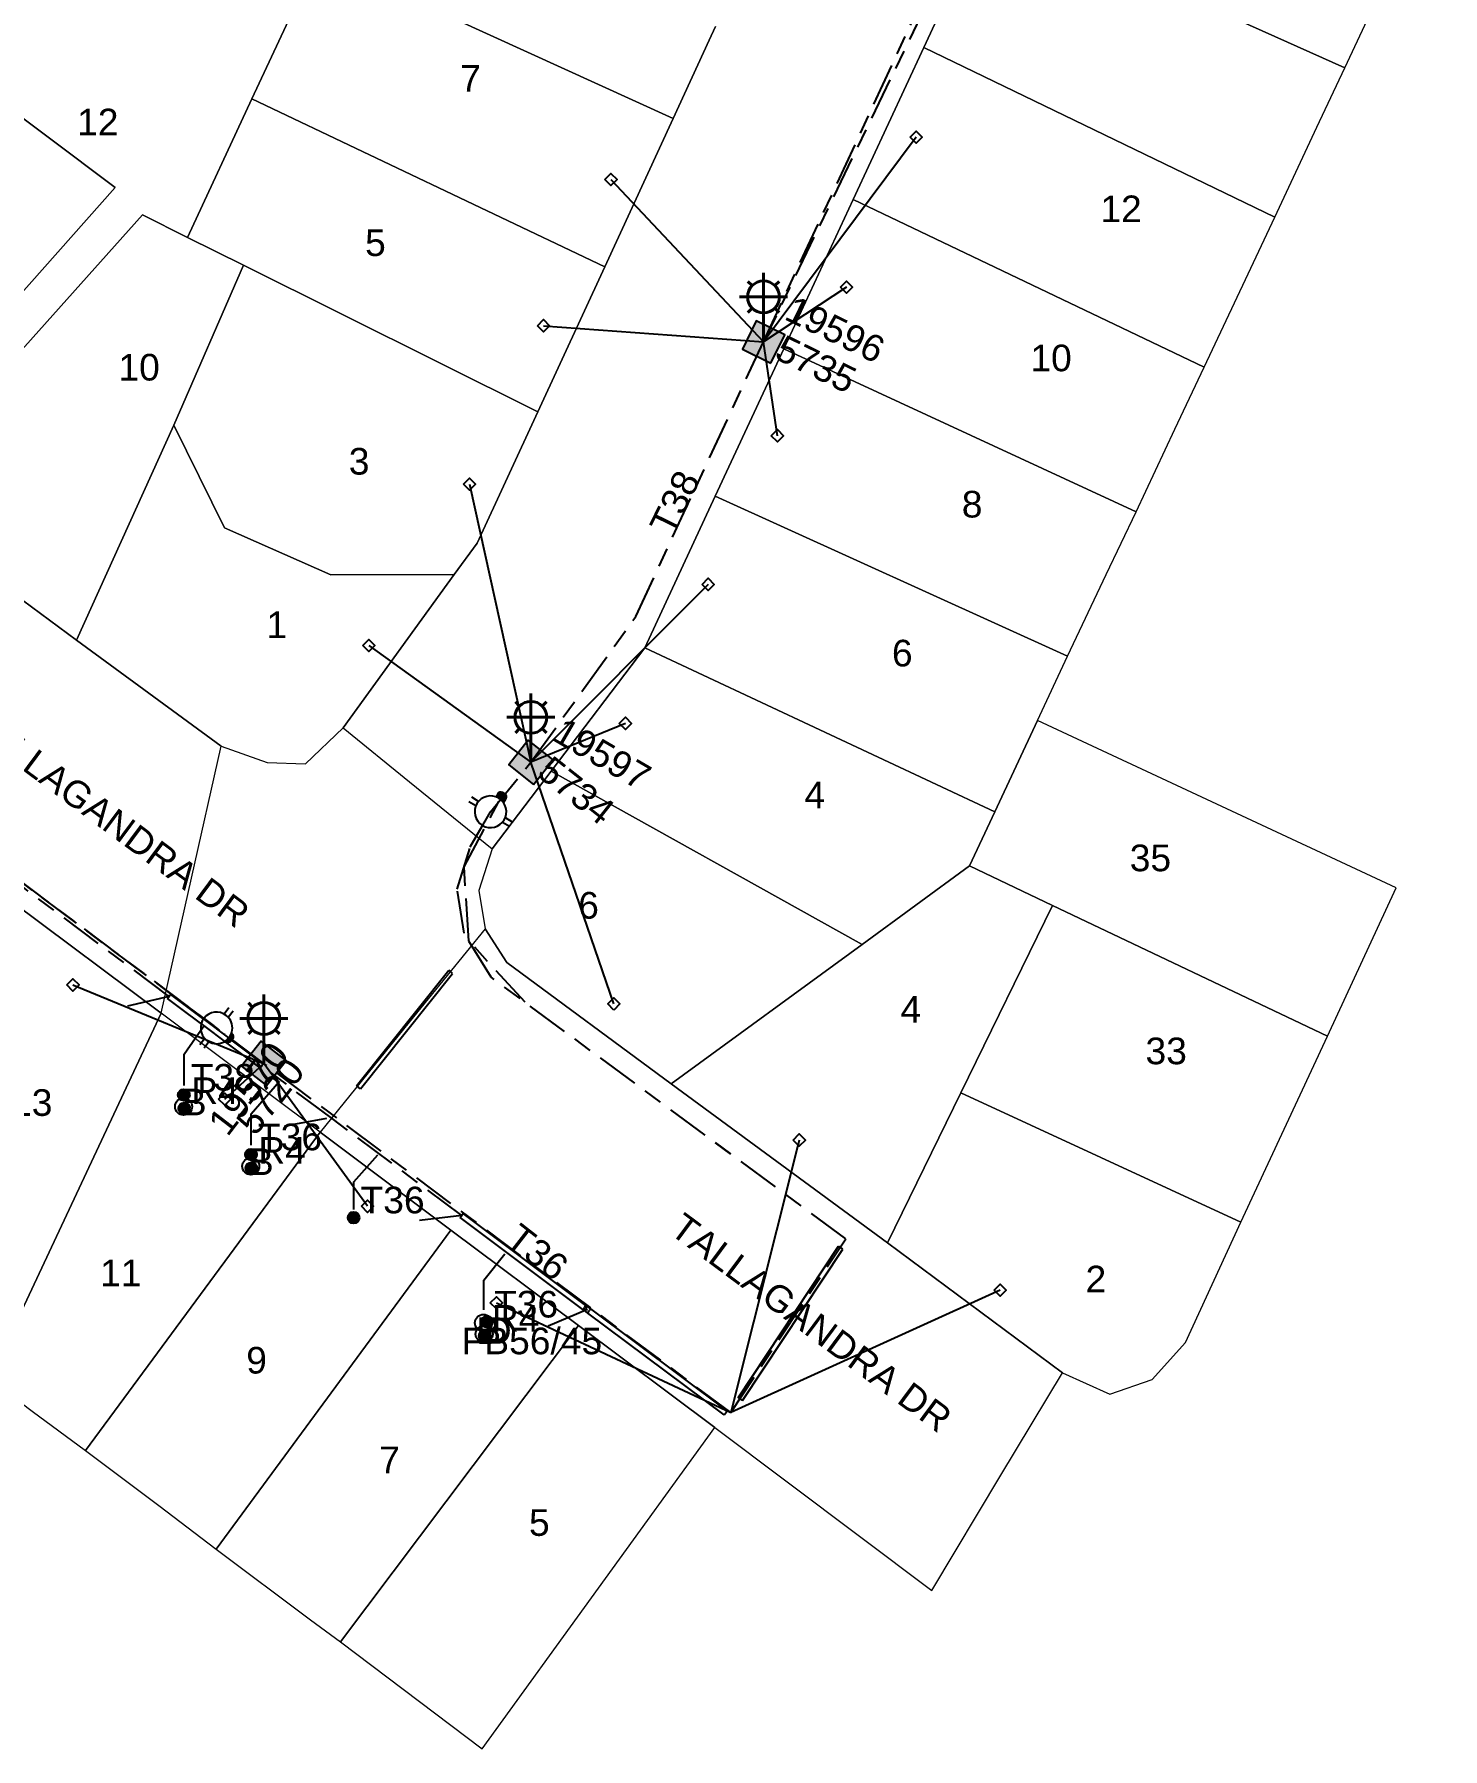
# Model space of a CAD drawing. Header units: metres. Extents: x 301341 to 310479, y 6262403 to 6265281.
# Drawn here: x 303646.1 to 303778.4, y 6264126.8 to 6264287.8 of the extents above; entities that cross this region are included whole.
import ezdxf
from ezdxf.enums import TextEntityAlignment as Align

# ---------------------------------------------------------------- set-up
doc = ezdxf.new("R2010")
doc.units = ezdxf.units.M
doc.linetypes.add('Cable Exist UG', pattern=[8.2, 4, -1.2, 1.8, -1.2])
doc.layers.get('0').update_dxf_attribs({"color": 6})
doc.layers.add('Cadastre Land Parcels_SP_EXT', color=9, linetype='Continuous', lineweight=5)
doc.layers.add('Cadastre Roads_SP_EXT', color=9, linetype='Continuous', lineweight=5)
for name, color, linetype in [('Duct_SP_EXT', 7, 'Continuous'), ('Equip_LV_EXT', 7, 'Continuous'), ('Equip_SL_EXT', 7, 'Continuous'), ('Equip_SP_SL_EXT', 7, 'Continuous'), ('Mains_LV_EXT', 7, 'Continuous'), ('Mains_SL_EXT', 7, 'Continuous'), ('Services_SP_EXT', 7, 'Continuous'), ('SupportsUG_SP_LV_SL_EXT', 7, 'Continuous'), ('Trench_SP_EXT', 7, 'Continuous')]:
    doc.layers.add(name, color=color, linetype=linetype)
doc.styles.add('COLUMN_LABEL', font='arial.ttf')
doc.styles.add('iecARIAL', font='arial.ttf', dxfattribs={"height": 2})
doc.styles.add('POLE_LABEL', font='arial.ttf')
doc.styles.get("Standard").update_dxf_attribs({"font": 'arial.ttf'})

# ---------------------------------------------------------------- blocks, each defined once
blk = doc.blocks.new('COLUMN_EXT')
blk.add_hatch(color=256).paths.add_polyline_path([(-1.49, 1.48), (-1.49, -1.49), (1.48, -1.49), (1.48, 1.48)])
blk.add_lwpolyline([(-1.49, -1.49), (1.48, -1.49), (1.48, 1.48), (-1.49, 1.48)], close=True)
for tag, height, style, flags, p in [('ASSET_NUM', 2.5, 'COLUMN_LABEL', 8, (2, 2)), ('STRUCTURE_PLANT_NUMBER', 0.2, 'POLE_LABEL', 9, (1.81, 0.03)), ('STREET_CODE', 0.2, 'COLUMN_LABEL', 9, (1.81, -0.2))]:
    blk.add_attdef(tag, text='', height=height, dxfattribs=dict(style=style, flags=flags)).set_placement(p, align=Align.MIDDLE_LEFT)
at = {"flags": 9}
for tag, p in [('COLUMN_TYPE', (1.81, -0.4)), ('OWNED_BY', (1.81, -0.6)), ('STATE', (1.81, -0.8)), ('USAGE', (1.81, -1)), ('STREETNAME', (1.81, -1.6)), ('LEGEND', (1.81, -1.2)), ('LOCATION', (1.81, -1.4)), ('SUBURB', (1.81, -1.8)), ('NOTES', (1.81, -2))]:
    blk.add_attdef(tag, text='', height=0.2, dxfattribs=at).set_placement(p, align=Align.MIDDLE_LEFT)
at = {"flags": 1}
blk.add_attdef('Z', (1.81, -2.35), '', height=0.2, dxfattribs=at)
blk = doc.blocks.new('DUCT_EXT')
blk.add_circle((0, 0.8), 0.8)
at = {"flags": 1}
blk.add_attdef('Z', (0, 0), '', height=0.2, dxfattribs=at)
at = {"flags": 9}
for tag, p in [('DUCT_CODE', (0, 0)), ('XSECT_TYPE', (0, -0.2)), ('STATE', (0, -0.6)), ('FB_REFERENCE', (0, -0.4)), ('NOTES', (0, -0.8))]:
    blk.add_attdef(tag, text='', height=0.2, dxfattribs=at).set_placement(p, align=Align.MIDDLE_LEFT)
blk = doc.blocks.new('SL_LANTERN_EXT')
at = {"lineweight": 40}
for p, q in [((0, 1.97), (0, 6.47)), ((-1.46, 5.68), (-1.06, 5.28)), ((1.46, 5.68), (1.06, 5.28)), ((-2.25, 4.22), (2.25, 4.22)), ((-1.46, 2.76), (-1.06, 3.16)), ((0, 0), (0, 2.72)), ((1.46, 2.76), (1.06, 3.16))]:
    blk.add_line(p, q, dxfattribs=at)
blk.add_circle((0, 4.22), 1.5, dxfattribs=at)
at = {"style": 'iecARIAL', "flags": 8}
blk.add_attdef('ASSET_NUM', (1.5, 1.5), '', height=2.5, dxfattribs=at)
for tag, p, height, flags in [('OPERATING_VOLTAGE', (0.98, -1.65), 0.2, 9), ('CONSTRUCTED_VOLTAGE', (0.98, -0.65), 0.2, 9), ('CONTROL_TYPE', (0.98, -0.85), 0.2, 9), ('LANTERN_PURPOSE', (0.98, -1.05), 0.2, 9), ('LANTERN_TYPE', (0.98, -1.25), 0.2, 9), ('NO_PHASES', (0.98, -1.45), 0.2, 9), ('LNUMBER', (2.18, -3.25), 2.5, 8), ('ORIENTATION', (0.98, -1.85), 0.2, 9), ('OWNED_BY', (0.98, -2.05), 0.2, 9), ('STATE', (0.98, -2.25), 0.2, 9), ('USAGE', (0.98, -2.45), 0.2, 9), ('CEXIST', (0.98, -2.65), 0.2, 9), ('CNEW', (0.98, -2.85), 0.2, 9), ('CNUMBER', (0.98, -3.05), 0.2, 9), ('CREMOVE', (0.98, -3.25), 0.2, 9), ('CREPLACE', (0.98, -3.45), 0.2, 9), ('LKINGHEIGHT', (0.98, -3.65), 0.2, 9), ('LBRACKET', (0.98, -3.85), 0.2, 9), ('LBRACKETVOCAB', (0.98, -4.05), 0.2, 9), ('LCATEGORY', (0.98, -4.25), 0.2, 9), ('LCHARGE1', (0.98, -4.45), 0.2, 9), ('LCHARGE1PERCENT', (0.98, -4.65), 0.2, 9), ('LCHARGE2', (0.98, -4.85), 0.2, 9), ('LCHARGE2PERCENT', (0.98, -5.05), 0.2, 9), ('LCHARGE3', (0.98, -5.25), 0.2, 9), ('LCHARGE3PERCENT', (0.98, -5.45), 0.2, 9), ('LEXIST', (0.98, -5.65), 0.2, 9), ('LLAMP', (0.98, -5.85), 0.2, 9), ('LLAMPVOCAB', (0.98, -6.05), 0.2, 9), ('LMAST', (0.98, -6.25), 0.2, 9), ('LMASTVOCAB', (0.98, -6.45), 0.2, 9), ('LNEW', (0.98, -6.65), 0.2, 9), ('LANTNUMBER', (0.98, -6.85), 0.2, 9), ('LOUTREACH', (0.98, -7.25), 0.2, 9), ('LOUTREACHVOCAB', (0.98, -7.45), 0.2, 9), ('LRATECODE', (0.98, -7.65), 0.2, 9), ('LREMOVE', (0.98, -7.85), 0.2, 9), ('LREPLACE', (0.98, -8.05), 0.2, 9), ('STREETNAME', (0.98, -9.25), 0.2, 9), ('SUBURB', (0.98, -9.45), 0.2, 1), ('LTYPE', (0.98, -8.25), 0.2, 9), ('LTYPEVOCAB', (0.98, -8.45), 0.2, 9), ('LEGEND', (0.98, -8.65), 0.2, 9), ('LOCATION', (0.98, -8.85), 0.2, 9), ('NOTES', (0.98, -9.05), 0.2, 9)]:
    blk.add_attdef(tag, p, '', height=height, dxfattribs=dict(flags=flags))
blk = doc.blocks.new('CCP_EXT')
at = {"flags": 9}
for tag, p in [('LIFE_SUPPORT', (0, -1.6)), ('STATE', (0, -1.8)), ('NOTES', (0, -2))]:
    blk.add_attdef(tag, text='', height=0.2, dxfattribs=at).set_placement(p, align=Align.MIDDLE_LEFT)
blk.add_wipeout([(0, 0.57), (0.57, 0), (0, -0.57), (-0.57, 0)])
blk.add_lwpolyline([(-0.57, 0), (0, 0.57), (0.57, 0), (0, -0.57), (-0.57, 0)])
at = {"flags": 1}
blk.add_attdef('Z', (0, 0), '', height=0.2, dxfattribs=at)
at = {"flags": 9}
for tag, p in [('CCP_TYPE', (0, 0)), ('CONSTRUCTED_VOLTAGE', (0, -0.2)), ('OPERATING_VOLTAGE', (0, -0.6)), ('ORIENTATION', (0, -0.8)), ('OWNED_BY', (0, -1)), ('NO_PHASES', (0, -0.4)), ('USAGE', (0, -1.2)), ('LEGEND', (0, -1.4))]:
    blk.add_attdef(tag, text='', height=0.2, dxfattribs=at).set_placement(p, align=Align.MIDDLE_LEFT)
blk = doc.blocks.new('SL_STJ_EXT')
h = blk.add_hatch(color=256)
edge = h.paths.add_edge_path()
edge.add_ellipse((-0.59, 0.13), major_axis=(0.226, 0.226), ratio=1, start_angle=45, end_angle=135)
edge.add_line((-0.91, 0.13), (-0.91, -0.13))
edge.add_ellipse((-0.59, -0.13), major_axis=(0.226, 0.226), ratio=1, start_angle=135, end_angle=225)
edge.add_line((-0.59, -0.45), (0.59, -0.45))
edge.add_ellipse((0.59, -0.13), major_axis=(-0.226, 0.226), ratio=1, start_angle=135, end_angle=225)
edge.add_line((0.91, -0.13), (0.91, 0.13))
edge.add_ellipse((0.59, 0.13), major_axis=(-0.226, 0.226), ratio=1, start_angle=225, end_angle=315)
edge.add_line((0.59, 0.45), (-0.59, 0.45))
blk.add_lwpolyline([(-0.91, 0.13), (-0.91, -0.13, 0.414214), (-0.59, -0.45), (0.59, -0.45, 0.414214), (0.91, -0.13), (0.91, 0.13, 0.414214), (0.59, 0.45), (-0.59, 0.45, 0.414214)], format="xyb", close=True)
at = {"flags": 1}
blk.add_attdef('Z', (0, 0), '', height=0.2, dxfattribs=at)
at = {"flags": 9}
for tag, p in [('ORIENTATION', (0, 0)), ('USAGE', (0, -0.2)), ('LEGEND', (0, -0.4)), ('NOTES', (0, -0.6))]:
    blk.add_attdef(tag, text='', height=0.2, dxfattribs=at).set_placement(p, align=Align.MIDDLE_LEFT)
blk = doc.blocks.new('LV_UG_LINKS_OPEN_EXT')
for p, q in [((-0.25, 1.47), (-0.25, 2.22)), ((0.25, 1.47), (0.25, 2.22)), ((-0.25, -1.47), (-0.25, -2.22)), ((0.25, -1.47), (0.25, -2.22))]:
    blk.add_line(p, q)
at = {"flags": 9}
for tag, p in [('ACTUAL_STATUS', (0, 0)), ('CONSTRUCTED_VOLTAGE', (0, -0.2)), ('OPERATING_VOLTAGE', (0, -0.6)), ('ORIENTATION', (0, -0.8)), ('STATE', (0, -1)), ('SWITCH_TYPE', (0, -1.2)), ('NO_PHASES', (0, -0.4)), ('USAGE', (0, -1.4)), ('NOTES', (0, -1.6))]:
    blk.add_attdef(tag, text='', height=0.2, dxfattribs=at).set_placement(p, align=Align.MIDDLE_LEFT)
at = {"flags": 1}
blk.add_attdef('Z', (0, 0), '', height=0.2, dxfattribs=at)
blk.add_wipeout([(-0.25, 1.47), (-0.43, 1.43), (-0.61, 1.36), (-0.77, 1.28), (-0.93, 1.17), (-1.07, 1.05), (-1.19, 0.9), (-1.29, 0.75), (-1.38, 0.58), (-1.44, 0.4), (-1.48, 0.22), (-1.49, 0.03), (-1.49, -0.16), (-1.45, -0.34), (-1.4, -0.52), (-1.32, -0.69), (-1.23, -0.85), (-1.11, -1), (-0.98, -1.13), (-0.83, -1.24), (-0.66, -1.34), (-0.49, -1.41), (-0.31, -1.46), (-0.13, -1.49), (0.06, -1.49), (0.25, -1.47), (0.43, -1.43), (0.61, -1.36), (0.77, -1.28), (0.93, -1.17), (1.07, -1.05), (1.19, -0.9), (1.29, -0.75), (1.38, -0.58), (1.44, -0.4), (1.48, -0.22), (1.49, -0.03), (1.49, 0.16), (1.45, 0.34), (1.4, 0.52), (1.32, 0.69), (1.23, 0.85), (1.11, 1), (0.98, 1.13), (0.83, 1.24), (0.66, 1.34), (0.49, 1.41), (0.31, 1.46), (0.13, 1.49), (-0.06, 1.49)])
blk.add_lwpolyline([(0, -1.49, 1), (0, 1.49, 1)], format="xyb", close=True)
blk = doc.blocks.new('CABLE_LARGE_EXT')
h = blk.add_hatch(color=256)
edge = h.paths.add_edge_path()
edge.add_arc((0, 0.55), 0.55, 0, 360)
blk.add_circle((0, 0.55), 0.55)
at = {"flags": 1}
blk.add_attdef('Z', (0, 0), '', height=0.2, dxfattribs=at)
at = {"flags": 9}
for tag, p in [('COND_CODE', (0, 0)), ('STATE', (0, -0.4)), ('XSECT_SIZE', (0, -0.6)), ('FB_REFERENCE', (0, -0.2)), ('NOTES', (0, -0.8))]:
    blk.add_attdef(tag, text='', height=0.2, dxfattribs=at).set_placement(p, align=Align.MIDDLE_LEFT)

msp = doc.modelspace()

# ---------------------------------------------------------------- linework, layer by layer
at = {"layer": 'Cadastre Land Parcels_SP_EXT', "linetype": 'Continuous'}
for points in [[(303778.4, 6264304.24), (303750.44, 6264309.91), (303743.17, 6264308.1), (303743, 6264307.1), (303742.76, 6264306.11), (303742.43, 6264305.14), (303742.02, 6264304.2), (303741.53, 6264303.3), (303740.97, 6264302.44), (303740.35, 6264301.63), (303739.66, 6264300.88), (303738.9, 6264300.18), (303738.1, 6264299.55), (303737.24, 6264298.99), (303769.2, 6264284.67), (303772.75, 6264292.23), (303778.4, 6264304.24)], [(303769.2, 6264284.67), (303737.24, 6264298.99), (303736.42, 6264298.33), (303735.65, 6264297.6), (303734.94, 6264296.81), (303734.29, 6264295.98), (303733.71, 6264295.09), (303733.19, 6264294.17), (303732.75, 6264293.2), (303729.68, 6264286.56), (303762.64, 6264270.63), (303766.58, 6264279.1), (303769.2, 6264284.67)], [(303672.8, 6264295.08), (303669.91, 6264296.43), (303659.79, 6264295.62), (303629.99, 6264293.43), (303629.37, 6264291.63), (303641.26, 6264282.77), (303653.75, 6264273.41), (303629.49, 6264246.11), (303632.33, 6264244.07), (303656.3, 6264270.86), (303660.55, 6264268.74), (303666.57, 6264281.74), (303672.8, 6264295.08)], [(303706.15, 6264279.91), (303685.45, 6264289.33), (303672.8, 6264295.08), (303666.57, 6264281.74), (303699.73, 6264265.99), (303706.15, 6264279.91)], [(303762.64, 6264270.63), (303729.68, 6264286.56), (303723.05, 6264272.3), (303756, 6264256.57), (303759.87, 6264264.78), (303762.64, 6264270.63)], [(303629.49, 6264246.11), (303653.75, 6264273.41), (303641.26, 6264282.77), (303619.34, 6264253.61), (303629.49, 6264246.11)], [(303699.73, 6264265.99), (303666.57, 6264281.74), (303660.55, 6264268.74), (303665.78, 6264266.13), (303693.42, 6264252.35), (303699.73, 6264265.99)], [(303756, 6264256.57), (303723.05, 6264272.3), (303716.52, 6264258.28), (303749.6, 6264242.98), (303753.23, 6264250.74), (303756, 6264256.57)], [(303660.55, 6264268.74), (303656.3, 6264270.86), (303632.33, 6264244.07), (303650.11, 6264230.91), (303659.24, 6264251.1), (303665.78, 6264266.13), (303660.55, 6264268.74)], [(303693.42, 6264252.35), (303665.78, 6264266.13), (303659.24, 6264251.1), (303664.01, 6264241.48), (303674, 6264237.07), (303685.59, 6264237.09), (303687.73, 6264240.03), (303693.42, 6264252.35)], [(303749.6, 6264242.98), (303716.52, 6264258.28), (303710.09, 6264244.45), (303743.17, 6264229.42), (303746.79, 6264237.09), (303749.6, 6264242.98)], [(303685.59, 6264237.09), (303674, 6264237.07), (303664.01, 6264241.48), (303659.24, 6264251.1), (303650.11, 6264230.91), (303663.69, 6264220.96), (303668.03, 6264219.45), (303671.63, 6264219.31), (303675.16, 6264222.68), (303685.59, 6264237.09)], [(303743.17, 6264229.42), (303710.09, 6264244.45), (303703.47, 6264230.21), (303736.35, 6264214.81), (303740.35, 6264223.38), (303743.17, 6264229.42)], [(303736.35, 6264214.81), (303703.47, 6264230.21), (303694.67, 6264218.63), (303723.87, 6264202.36), (303733.95, 6264209.75), (303736.35, 6264214.81)], [(303774.02, 6264207.66), (303740.35, 6264223.38), (303736.35, 6264214.81), (303733.95, 6264209.75), (303741.77, 6264206), (303767.59, 6264193.76), (303774.02, 6264207.66)], [(303723.87, 6264202.36), (303694.67, 6264218.63), (303689.13, 6264211.33), (303687.9, 6264207.41), (303688.47, 6264203.82), (303690.53, 6264200.66), (303705.95, 6264189.27), (303723.87, 6264202.36)], [(303733.15, 6264188.41), (303741.77, 6264206), (303733.95, 6264209.75), (303723.87, 6264202.36), (303705.95, 6264189.27), (303726.25, 6264174.33), (303733.15, 6264188.41)], [(303658.06, 6264195.91), (303644.08, 6264206.36), (303629.71, 6264176.78), (303644.03, 6264165.99), (303658.06, 6264195.91)], [(303767.59, 6264193.76), (303741.77, 6264206), (303733.15, 6264188.41), (303759.45, 6264176.28), (303767.59, 6264193.76)], [(303672.99, 6264184.73), (303658.06, 6264195.91), (303644.03, 6264165.99), (303641.91, 6264161.56), (303645.96, 6264158.54), (303650.95, 6264154.83), (303672.99, 6264184.73)], [(303759.45, 6264176.28), (303733.15, 6264188.41), (303726.25, 6264174.33), (303742.7, 6264162.15), (303747.14, 6264160.14), (303751.11, 6264161.52), (303754.25, 6264164.98), (303759.45, 6264176.28)], [(303685.27, 6264175.54), (303672.99, 6264184.73), (303650.95, 6264154.83), (303657.83, 6264149.67), (303663.23, 6264145.58), (303685.27, 6264175.54)], [(303697.24, 6264166.59), (303685.27, 6264175.54), (303663.23, 6264145.58), (303672.07, 6264138.96), (303674.9, 6264136.88), (303697.24, 6264166.59)], [(303710.05, 6264157.01), (303697.24, 6264166.59), (303674.9, 6264136.88), (303688.21, 6264126.85), (303710.05, 6264157.01)]]:
    msp.add_lwpolyline(points, close=True, dxfattribs=at)
msp.add_lwpolyline([(303685.45, 6264289.33), (303706.15, 6264279.91), (303706.15, 6264279.91), (303709.52, 6264287.27), (303710.1, 6264288.55)], dxfattribs=at)
at = {"layer": 'Duct_SP_EXT'}
for p, q in [((303676.41, 6264189.09), (303685.06, 6264199.93)), ((303676.78, 6264188.79), (303685.43, 6264199.63)), ((303685.06, 6264199.93), (303685.25, 6264199.78)), ((303685.43, 6264199.63), (303685.25, 6264199.78)), ((303658.67, 6264197.28), (303658.82, 6264197.47)), ((303658.96, 6264197.66), (303658.82, 6264197.47)), ((303667.36, 6264190.77), (303667.51, 6264190.96)), ((303667.65, 6264191.15), (303667.51, 6264190.96)), ((303676.41, 6264189.09), (303676.59, 6264188.94)), ((303676.78, 6264188.79), (303676.59, 6264188.94)), ((303686.43, 6264177.09), (303686.29, 6264176.9)), ((303686.14, 6264176.71), (303686.29, 6264176.9)), ((303712.24, 6264159.8), (303721.67, 6264174.02)), ((303721.67, 6264174.02), (303721.87, 6264173.89)), ((303722.07, 6264173.76), (303721.87, 6264173.89)), ((303712.64, 6264159.53), (303722.07, 6264173.76)), ((303697.67, 6264168.09), (303697.81, 6264168.28)), ((303697.67, 6264168.09), (303697.81, 6264168.28)), ((303697.81, 6264167.98), (303697.67, 6264168.09)), ((303697.67, 6264168.09), (303697.67, 6264168.09)), ((303697.95, 6264168.47), (303697.81, 6264168.28)), ((303697.95, 6264168.47), (303697.81, 6264168.28)), ((303697.81, 6264167.98), (303697.95, 6264168.17)), ((303697.81, 6264167.98), (303697.95, 6264168.17)), ((303698.11, 6264167.75), (303697.81, 6264167.98)), ((303698.1, 6264168.37), (303697.95, 6264168.47)), ((303697.95, 6264168.47), (303697.95, 6264168.47)), ((303698.1, 6264168.37), (303697.95, 6264168.17)), ((303698.1, 6264168.37), (303697.95, 6264168.17)), ((303698.4, 6264168.14), (303698.1, 6264168.37)), ((303698.11, 6264167.75), (303698.26, 6264167.95)), ((303710.92, 6264158.18), (303698.11, 6264167.75)), ((303698.4, 6264168.14), (303698.26, 6264167.95)), ((303711.21, 6264158.56), (303698.4, 6264168.14)), ((303712.24, 6264159.8), (303712.44, 6264159.67)), ((303712.64, 6264159.53), (303712.44, 6264159.67)), ((303710.92, 6264158.18), (303711.07, 6264158.37)), ((303711.21, 6264158.56), (303711.07, 6264158.37))]:
    msp.add_line(p, q, dxfattribs=at)
for points in [[(303666.52, 6264183.5), (303666.52, 6264186.45), (303669.16, 6264189.51)], [(303688.37, 6264168.05), (303688.37, 6264170.83), (303690.33, 6264173.31)]]:
    msp.add_lwpolyline(points, dxfattribs=at)
at = {"layer": 'Trench_SP_EXT', "linetype": 'Cable Exist UG'}
for points in [[(303658.8, 6264197.49), (303658.72, 6264197.54), (303658.81, 6264197.48), (303654.85, 6264196.56)], [(303669.67, 6264185.33), (303673.96, 6264186.12), (303673.98, 6264186.1), (303667.51, 6264190.96)], [(303686.29, 6264176.9), (303682.14, 6264176.41)], [(303698.09, 6264168.07), (303694.12, 6264166.38)]]:
    msp.add_lwpolyline(points, dxfattribs=at)

# ---------------------------------------------------------------- block references
at = {"layer": 'Duct_SP_EXT'}
for name, p in [('CABLE_LARGE_EXT', (303660.19, 6264187.68)), ('DUCT_EXT', (303660.17, 6264186.33)), ('CABLE_LARGE_EXT', (303660.23, 6264186.41)), ('DUCT_EXT', (303666.48, 6264180.73)), ('CABLE_LARGE_EXT', (303666.5, 6264182.08)), ('CABLE_LARGE_EXT', (303666.54, 6264180.81)), ('DUCT_EXT', (303688.33, 6264166.02)), ('DUCT_EXT', (303688.39, 6264164.97)), ('CABLE_LARGE_EXT', (303688.45, 6264165.05))]:
    msp.add_blockref(name, p, dxfattribs=at)
at = {"layer": 'Equip_SL_EXT'}
for p, rotation in [((303689.77, 6264215.77), 60.83347558812871), ((303663.99, 6264193.97), 322.0854455531718)]:
    msp.add_blockref('SL_STJ_EXT', p, dxfattribs=dict(at, rotation=rotation))
at = {"layer": 'Equip_SP_SL_EXT'}
ref = msp.add_blockref('SL_LANTERN_EXT', (303714.62, 6264258.93), dxfattribs=at)
ref.add_attrib('ASSET_NUM', '19596', dxfattribs={"layer": '0', "height": 2.5, "rotation": 334.0616, "style": 'iecARIAL'}).set_placement((303716.12, 6264260.43), align=Align.BOTTOM_LEFT)
ref = msp.add_blockref('SL_LANTERN_EXT', (303692.78, 6264219.46), dxfattribs=at)
ref.add_attrib('ASSET_NUM', '19597', dxfattribs={"layer": '0', "height": 2.5, "rotation": 329.7449, "style": 'iecARIAL'}).set_placement((303694.28, 6264220.96), align=Align.BOTTOM_LEFT)
ref = msp.add_blockref('SL_LANTERN_EXT', (303667.71, 6264191.19), dxfattribs=at)
ref.add_attrib('ASSET_NUM', '19570', dxfattribs={"layer": '0', "height": 2.5, "rotation": 52.5131, "style": 'iecARIAL'}).set_placement((303669.21, 6264192.69), align=Align.MIDDLE_RIGHT)
at = {"layer": 'SupportsUG_SP_LV_SL_EXT'}
ref = msp.add_blockref('COLUMN_EXT', (303714.62, 6264258.93), dxfattribs=dict(at, rotation=63.96273460636109))
ref.add_attrib('ASSET_NUM', '5735', dxfattribs={"layer": '0', "height": 2.5, "rotation": 333.9269, "style": 'COLUMN_LABEL'}).set_placement((303716.62, 6264259.68), align=Align.TOP_LEFT)
ref = msp.add_blockref('COLUMN_EXT', (303692.78, 6264219.46), dxfattribs=dict(at, rotation=51.7038023782873))
ref.add_attrib('ASSET_NUM', '5734', dxfattribs={"layer": '0', "height": 2.5, "rotation": 321.6678, "style": 'COLUMN_LABEL'}).set_placement((303694.78, 6264220.21), align=Align.TOP_LEFT)
ref = msp.add_blockref('COLUMN_EXT', (303667.71, 6264191.19), dxfattribs=dict(at, rotation=322.021319752958))
ref.add_attrib('ASSET_NUM', '5720', dxfattribs={"layer": '0', "height": 2.5, "rotation": 52.0575, "style": 'COLUMN_LABEL'}).set_placement((303669.71, 6264191.94), align=Align.TOP_RIGHT)

# ---------------------------------------------------------------- texts
at = {"layer": 'Cadastre Land Parcels_SP_EXT'}
for s, p in [('7', (303686.14, 6264282.41)), ('12', (303650.17, 6264278.32)), ('12', (303746.25, 6264270.17)), ('5', (303677.21, 6264266.99)), ('10', (303654.05, 6264255.3)), ('10', (303739.68, 6264256.17)), ('3', (303675.68, 6264246.47)), ('8', (303733.24, 6264242.44)), ('1', (303667.94, 6264231.12)), ('6', (303726.68, 6264228.46)), ('4', (303718.46, 6264215.15)), ('35', (303749.01, 6264209.23)), ('6', (303697.22, 6264204.78)), ('4', (303727.49, 6264195.02)), ('33', (303750.49, 6264191.11)), ('13', (303643.97, 6264186.26)), ('11', (303652.32, 6264170.26)), ('2', (303744.86, 6264169.69)), ('9', (303666.05, 6264162.07)), ('7', (303678.54, 6264152.71)), ('5', (303692.6, 6264146.83))]:
    msp.add_text(s, height=2.5, dxfattribs=at).set_placement(p)
at = {"layer": 'Cadastre Roads_SP_EXT'}
for rotation, p in [(323.3947, (303639.74, 6264222.65)), (323.3699, (303705.68, 6264175.28))]:
    msp.add_text('TALLAGANDRA DR', height=2.5, rotation=rotation, dxfattribs=at).set_placement(p)
at = {"layer": 'Duct_SP_EXT'}
for s, p in [('B', (303660, 6264186.31)), ('T36', (303667.15, 6264183.03)), ('R4', (303667.19, 6264181.77)), ('B', (303666.3, 6264180.71)), ('FB56/45', (303686.27, 6264163.88)), ('B', (303687.65, 6264164.85)), ('D', (303688.45, 6264164.86))]:
    msp.add_text(s, height=2.5, dxfattribs=at).set_placement(p)
at = {"layer": 'Mains_LV_EXT'}
for s, rotation, p in [('T38', 63.9606, (303706.09, 6264240.61)), ('T36', 322.0697, (303690.25, 6264174.33))]:
    msp.add_text(s, height=2.5, rotation=rotation, dxfattribs=at).set_placement(p)

# ---------------------------------------------------------------- next in the draw order: block references
at = {"layer": 'Services_SP_EXT'}
for p in [(303728.96, 6264278.14), (303700.3, 6264274.17), (303722.41, 6264264.06), (303693.97, 6264260.45), (303715.92, 6264250.12), (303687.02, 6264245.57), (303709.43, 6264236.16), (303677.56, 6264230.42), (303701.65, 6264223.11), (303649.78, 6264198.55), (303664.03, 6264187.83), (303717.98, 6264183.99), (303677.43, 6264177.77), (303689.54, 6264168.71), (303736.85, 6264169.89)]:
    msp.add_blockref('CCP_EXT', p, dxfattribs=at)
at = {"layer": 'Services_SP_EXT', "rotation": 90.0000000000002}
msp.add_blockref('CCP_EXT', (303700.57, 6264196.77), dxfattribs=at)

# ---------------------------------------------------------------- next in the draw order: linework, layer by layer
at = {"layer": 'Cadastre Roads_SP_EXT', "linetype": 'Continuous'}
msp.add_lwpolyline([(303710.1, 6264288.55), (303709.52, 6264287.27), (303706.15, 6264279.91), (303699.73, 6264265.99), (303693.42, 6264252.35), (303687.73, 6264240.03), (303685.59, 6264237.09), (303675.16, 6264222.68), (303681.39, 6264217.62), (303689.13, 6264211.33), (303694.67, 6264218.63), (303703.47, 6264230.21), (303710.09, 6264244.45), (303716.52, 6264258.28), (303723.05, 6264272.3), (303729.68, 6264286.56), (303732.75, 6264293.2)], dxfattribs=at)
for points in [[(303632.33, 6264244.07), (303629.49, 6264246.11), (303624.59, 6264234.42), (303620.02, 6264223.5), (303623.86, 6264221.47), (303630.04, 6264216.89), (303644.08, 6264206.36), (303658.06, 6264195.91), (303660.91, 6264208.59), (303663.69, 6264220.96), (303650.11, 6264230.91), (303632.33, 6264244.07)], [(303705.95, 6264189.27), (303690.53, 6264200.66), (303688.47, 6264203.82), (303681.36, 6264195.05), (303672.99, 6264184.73), (303685.27, 6264175.54), (303697.24, 6264166.59), (303710.05, 6264157.01), (303730.44, 6264141.71), (303736.92, 6264152.52), (303742.7, 6264162.15), (303726.25, 6264174.33), (303705.95, 6264189.27)]]:
    msp.add_lwpolyline(points, close=True, dxfattribs=at)
at = {"layer": 'Duct_SP_EXT'}
for p, q in [((303697.95, 6264168.47), (303686.43, 6264177.09)), ((303697.67, 6264168.09), (303686.14, 6264176.71))]:
    msp.add_line(p, q, dxfattribs=at)
msp.add_lwpolyline([(303676.14, 6264177.47), (303676.14, 6264180.06), (303678.4, 6264182.6)], dxfattribs=at)
at = {"layer": 'Mains_LV_EXT', "linetype": 'Cable Exist UG'}
for points in [[(303714.62, 6264258.93), (303731.13, 6264294.48), (303733.81, 6264298.55), (303737.87, 6264302.01), (303739.34, 6264303.6), (303737.77, 6264305.85), (303738.07, 6264311.31), (303739.8, 6264314.7), (303738.13, 6264316.81), (303735.32, 6264318.73), (303729.56, 6264320.55), (303726.85, 6264321.6), (303717.85, 6264328.23)], [(303692.78, 6264219.46), (303702.63, 6264233.16), (303714.62, 6264258.93)], [(303711.54, 6264158.4), (303667.71, 6264191.19)]]:
    msp.add_lwpolyline(points, dxfattribs=at)
at = {"layer": 'Mains_SL_EXT', "linetype": 'Cable Exist UG'}
for points in [[(303717.85, 6264328.23), (303728.06, 6264321.13), (303729.93, 6264313.05), (303733.6, 6264311.5), (303734.56, 6264308.06), (303735.17, 6264299.52), (303733.62, 6264298.29), (303714.62, 6264258.93)], [(303692.78, 6264219.46), (303702.63, 6264233.16), (303714.62, 6264258.93)], [(303711.54, 6264158.4), (303667.71, 6264191.19)]]:
    msp.add_lwpolyline(points, dxfattribs=at)
at = {"layer": 'Services_SP_EXT'}
for points in [[(303728.96, 6264278.14), (303714.62, 6264258.93)], [(303700.3, 6264274.17), (303714.62, 6264258.93)], [(303722.41, 6264264.06), (303714.62, 6264258.93)], [(303693.97, 6264260.45), (303714.62, 6264258.93)], [(303715.92, 6264250.12), (303714.62, 6264258.93)], [(303687.02, 6264245.57), (303692.78, 6264219.46)], [(303709.43, 6264236.16), (303692.78, 6264219.46)], [(303677.56, 6264230.42), (303692.78, 6264219.46)], [(303701.65, 6264223.11), (303692.78, 6264219.46)], [(303700.57, 6264196.77), (303692.78, 6264219.46)], [(303677.43, 6264177.77), (303667.71, 6264191.19)], [(303717.98, 6264183.99), (303711.54, 6264158.4)], [(303736.85, 6264169.89), (303711.54, 6264158.4)], [(303689.54, 6264168.71), (303711.54, 6264158.4)]]:
    msp.add_lwpolyline(points, dxfattribs=at)
at = {"layer": 'Trench_SP_EXT', "linetype": 'Cable Exist UG'}
for points in [[(303658.72, 6264197.54), (303645.1, 6264207.72), (303644.84, 6264207.92), (303644.89, 6264207.88), (303640.79, 6264206.66)], [(303686.29, 6264176.9), (303674.01, 6264186.09), (303673.98, 6264186.1)]]:
    msp.add_lwpolyline(points, dxfattribs=at)

# ---------------------------------------------------------------- next in the draw order: block references
at = {"layer": 'Duct_SP_EXT'}
for p in [(303676.13, 6264176.15), (303688.67, 6264166.37)]:
    msp.add_blockref('CABLE_LARGE_EXT', p, dxfattribs=at)

# ---------------------------------------------------------------- next in the draw order: texts
for s, p in [('R4', (303660.89, 6264187.37)), ('T36', (303676.78, 6264177.11)), ('T36', (303689.32, 6264167.33)), ('R4', (303689.11, 6264166))]:
    msp.add_text(s, height=2.5, dxfattribs=at).set_placement(p)

# ---------------------------------------------------------------- next in the draw order: block references
at = {"layer": 'Equip_LV_EXT'}
for p, rotation in [((303688.99, 6264214.81), 58.8796895067326), ((303663.26, 6264194.52), 142.0132957756631)]:
    msp.add_blockref('LV_UG_LINKS_OPEN_EXT', p, dxfattribs=dict(at, rotation=rotation))

# ---------------------------------------------------------------- next in the draw order: linework, layer by layer
at = {"layer": 'Duct_SP_EXT'}
for p, q in [((303667.36, 6264190.77), (303658.67, 6264197.28)), ((303667.65, 6264191.15), (303658.96, 6264197.66))]:
    msp.add_line(p, q, dxfattribs=at)
msp.add_lwpolyline([(303660.21, 6264189.1), (303660.21, 6264192.05), (303662.08, 6264194.72)], dxfattribs=at)
at = {"layer": 'Mains_LV_EXT', "linetype": 'Cable Exist UG'}
for points in [[(303663.26, 6264194.52), (303625.25, 6264222.94)], [(303688.99, 6264214.81), (303692.78, 6264219.46)], [(303711.54, 6264158.4), (303722.34, 6264174.72), (303689.06, 6264199.27), (303686.51, 6264203.41), (303685.85, 6264207.56), (303687.09, 6264211.53), (303688.99, 6264214.81)], [(303667.71, 6264191.19), (303663.26, 6264194.52)]]:
    msp.add_lwpolyline(points, dxfattribs=at)
at = {"layer": 'Mains_SL_EXT', "linetype": 'Cable Exist UG'}
for points in [[(303711.54, 6264158.4), (303722.34, 6264174.73), (303692.23, 6264196.93), (303686.96, 6264202.68), (303686.5, 6264209.64), (303689.77, 6264215.77)], [(303644.26, 6264208.72), (303663.99, 6264193.97)]]:
    msp.add_lwpolyline(points, dxfattribs=at)
at = {"layer": 'Services_SP_EXT'}
for points in [[(303649.78, 6264198.55), (303667.71, 6264191.19)], [(303664.03, 6264187.83), (303667.71, 6264191.19)]]:
    msp.add_lwpolyline(points, dxfattribs=at)

# ---------------------------------------------------------------- next in the draw order: texts
at = {"layer": 'Duct_SP_EXT'}
msp.add_text('T38', height=2.5, dxfattribs=at).set_placement((303660.84, 6264188.63))

doc.saveas('drawing.dxf')
